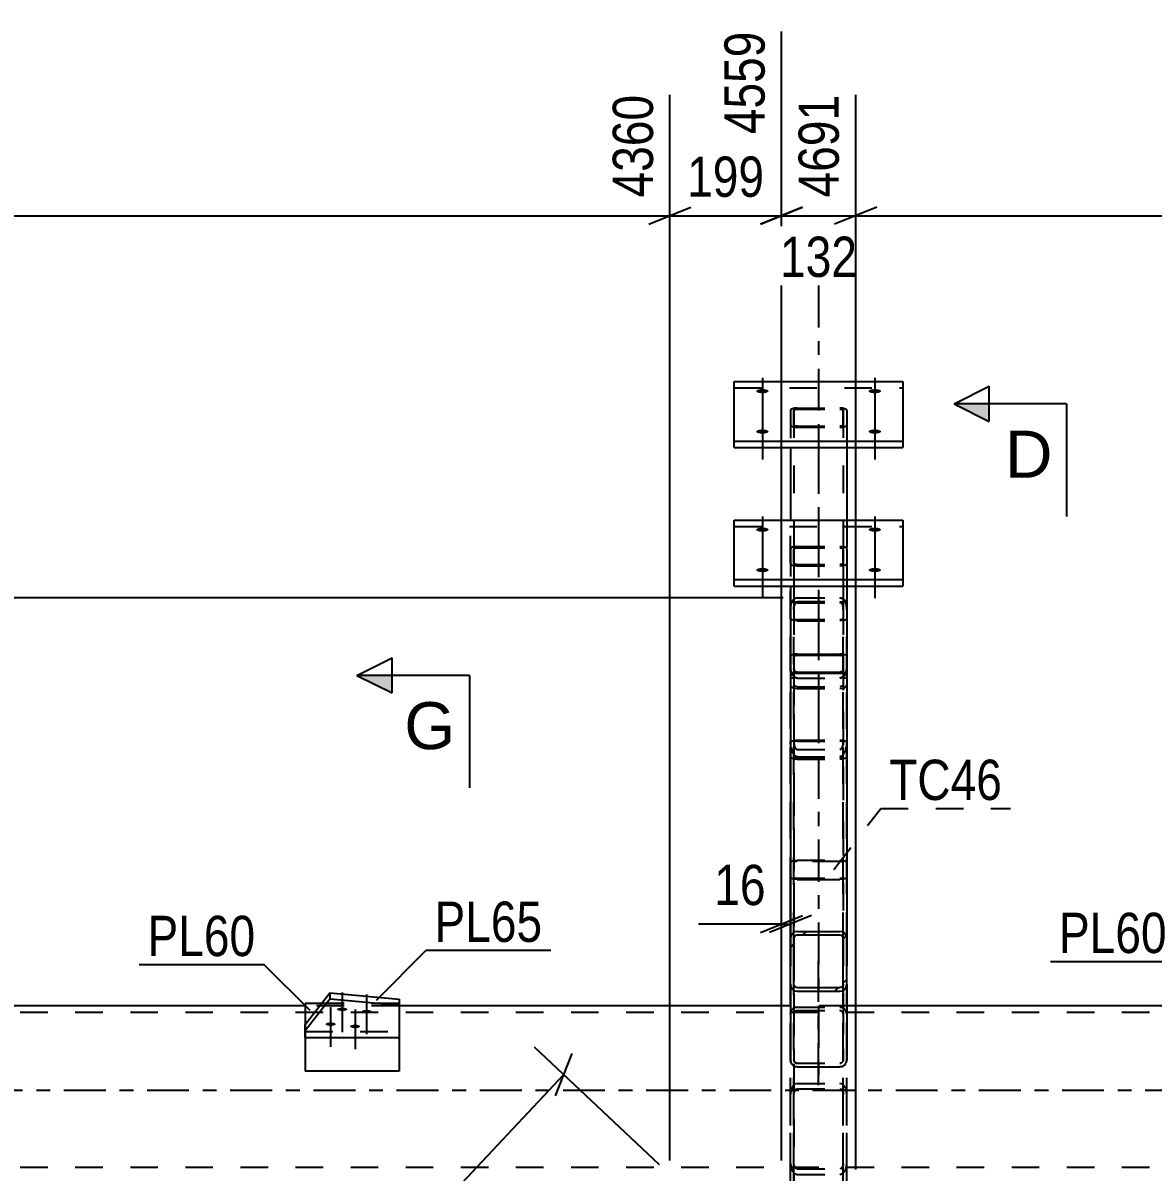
# Model space of a CAD drawing. Header units: millimetres. Extents: x -107 to 1082, y -577 to 264.
# Drawn here: x 86.6 to 167, y -5.8 to 75.9 of the extents above; entities that cross this region are included whole.
import ezdxf

# ---------------------------------------------------------------- set-up
doc = ezdxf.new("R2010")
doc.units = ezdxf.units.MM
doc.linetypes.add('DXK_LINE_DOT2', pattern=[3.9198, 1.9599, -1.9599])
doc.linetypes.add('DXK_LINE_DOT3', pattern=[5.9187, 2.979, -0.9799, 0.9799, -0.9799])
doc.styles.add('Arial', font='ARIAL.TTF', dxfattribs={"height": 0.2})
doc.styles.add('Arial Narrow', font='ARIALN.TTF', dxfattribs={"height": 0.2})

# ---------------------------------------------------------------- blocks, each defined once
blk = doc.blocks.new('Part-389677451-2642 - 2462')
at = {"linetype": 'Continuous'}
h = blk.add_hatch(dxfattribs=at)
h.set_pattern_fill('', scale=0.7, style=0, pattern_type=0)
h.set_pattern_definition([(45, (145.1628, 10.9703), (-1.57154, 1.57154), [])])
h.paths.add_polyline_path([(145.199, 10.775), (145.163, 10.97), (145.059, 11.136), (144.903, 11.247), (144.719, 11.286), (141.679, 11.286), (141.496, 11.247), (141.34, 11.136), (141.236, 10.97), (141.199, 10.775), (141.199, 7.54), (141.236, 7.344), (141.34, 7.179), (141.496, 7.068), (141.679, 7.029), (144.719, 7.029), (144.903, 7.068), (145.059, 7.179), (145.163, 7.344), (145.199, 7.54)])
h.paths.add_polyline_path([(144.941, 7.442), (144.889, 7.359), (144.811, 7.304), (144.719, 7.284), (141.679, 7.284), (141.587, 7.304), (141.51, 7.359), (141.458, 7.442), (141.439, 7.54), (141.439, 10.775), (141.458, 10.873), (141.51, 10.955), (141.587, 11.011), (141.679, 11.03), (144.719, 11.03), (144.811, 11.011), (144.889, 10.955), (144.941, 10.873), (144.959, 10.775), (144.959, 7.54)])
at = {"color": 2, "linetype": 'Continuous'}
for p, q in [((141.236, 10.97), (141.199, 10.775)), ((141.199, 7.54), (141.199, 10.775)), ((141.439, 10.775), (141.458, 10.873)), ((141.439, 7.54), (141.439, 10.775)), ((141.458, 10.873), (141.51, 10.955)), ((141.679, 11.286), (141.496, 11.247)), ((141.51, 10.955), (141.587, 11.011)), ((141.587, 11.011), (141.679, 11.03)), ((141.679, 11.286), (144.719, 11.286)), ((141.679, 11.03), (144.719, 11.03)), ((144.903, 11.247), (144.719, 11.286)), ((144.719, 11.03), (144.811, 11.011)), ((144.811, 11.011), (144.889, 10.955)), ((144.889, 10.955), (144.941, 10.873)), ((144.941, 10.873), (144.959, 10.775)), ((144.959, 7.54), (144.959, 10.775)), ((145.199, 10.775), (145.163, 10.97)), ((145.199, 7.54), (145.199, 10.775)), ((141.199, 7.54), (141.199, 2.157)), ((141.199, 7.54), (141.236, 7.344)), ((141.458, 7.442), (141.439, 7.54)), ((141.51, 7.359), (141.458, 7.442)), ((141.587, 7.304), (141.51, 7.359)), ((144.889, 7.359), (144.811, 7.304)), ((144.941, 7.442), (144.889, 7.359)), ((144.959, 7.54), (144.941, 7.442)), ((145.163, 7.344), (145.199, 7.54)), ((145.199, 7.54), (145.199, 2.157)), ((141.496, 7.068), (141.679, 7.029)), ((141.679, 7.284), (141.587, 7.304)), ((141.679, 7.284), (144.719, 7.284)), ((141.679, 7.029), (144.719, 7.029)), ((144.811, 7.304), (144.719, 7.284)), ((144.719, 7.029), (144.903, 7.068)), ((141.236, 1.962), (141.199, 2.157)), ((141.679, 1.646), (141.496, 1.685)), ((141.679, 1.646), (144.719, 1.646)), ((144.903, 1.685), (144.719, 1.646)), ((145.199, 2.157), (145.163, 1.962))]:
    blk.add_line(p, q, dxfattribs=at)
at = {"color": 7, "linetype": 'DXK_LINE_DOT2'}
for p, q in [((141.199, 10.775), (141.199, 7.54)), ((141.439, 10.775), (141.439, 2.157)), ((144.959, 10.775), (144.959, 2.157)), ((145.199, 10.775), (145.199, 7.54)), ((141.496, 5.864), (141.679, 5.903)), ((141.679, 5.903), (144.719, 5.903)), ((144.719, 5.903), (144.903, 5.864)), ((141.199, 5.392), (141.236, 5.588)), ((141.458, 5.49), (141.439, 5.392)), ((141.51, 5.573), (141.458, 5.49)), ((141.587, 5.628), (141.51, 5.573)), ((141.679, 5.648), (141.587, 5.628)), ((141.679, 5.648), (144.719, 5.648)), ((144.811, 5.628), (144.719, 5.648)), ((144.889, 5.573), (144.811, 5.628)), ((144.941, 5.49), (144.889, 5.573)), ((144.959, 5.392), (144.941, 5.49)), ((145.163, 5.588), (145.199, 5.392)), ((141.439, 2.157), (141.458, 2.059)), ((141.458, 2.059), (141.51, 1.976)), ((141.51, 1.976), (141.587, 1.921)), ((141.587, 1.921), (141.679, 1.902)), ((141.679, 1.902), (144.719, 1.902)), ((144.719, 1.902), (144.811, 1.921)), ((144.811, 1.921), (144.889, 1.976)), ((144.889, 1.976), (144.941, 2.059)), ((144.941, 2.059), (144.959, 2.157))]:
    blk.add_line(p, q, dxfattribs=at)
at = {"color": 7, "linetype": 'DXK_LINE_DOT3'}
blk.add_line((143.199, 0.354), (143.199, 9.157), dxfattribs=at)
at = {"color": 2, "linetype": 'Continuous'}
for centre, start, end in [((141.7, 10.794), 114.31995, 159.24168), ((144.699, 10.794), 20.75831, 65.68004), ((141.7, 7.52), 200.75831, 245.68004), ((144.699, 7.52), 294.31995, 339.24168), ((141.7, 2.138), 200.75831, 245.68004), ((144.699, 2.138), 294.31995, 339.24168)]:
    blk.add_arc(centre, 0.496, start, end, dxfattribs=at)
at = {"color": 7, "linetype": 'DXK_LINE_DOT2'}
for centre, start, end in [((141.7, 5.412), 114.31995, 159.24168), ((144.699, 5.412), 20.75831, 65.68004)]:
    blk.add_arc(centre, 0.496, start, end, dxfattribs=at)
blk = doc.blocks.new('Part-389677451-2668 - 2462')
at = {"color": 7, "linetype": 'DXK_LINE_DOT3'}
blk.add_line((143.199, 35.584), (143.199, 0.354), dxfattribs=at)
at = {"color": 7, "linetype": 'DXK_LINE_DOT2'}
for p, q in [((141.199, 34.335), (141.236, 34.597)), ((141.199, 34.335), (141.199, 15.146)), ((141.236, 34.597), (141.34, 34.82)), ((141.34, 34.82), (141.496, 34.968)), ((141.458, 34.466), (141.439, 34.335)), ((141.439, 34.335), (141.439, 5.927)), ((141.51, 34.577), (141.458, 34.466)), ((141.496, 34.968), (141.679, 35.021)), ((141.587, 34.652), (141.51, 34.577)), ((141.679, 34.678), (141.587, 34.652)), ((141.679, 35.021), (144.719, 35.021)), ((141.679, 34.678), (144.719, 34.678)), ((144.719, 35.021), (144.903, 34.968)), ((144.811, 34.652), (144.719, 34.678)), ((144.889, 34.577), (144.811, 34.652)), ((144.941, 34.466), (144.889, 34.577)), ((144.903, 34.968), (145.059, 34.82)), ((144.959, 34.335), (144.941, 34.466)), ((144.959, 34.335), (144.959, 5.927)), ((145.059, 34.82), (145.163, 34.597)), ((145.163, 34.597), (145.199, 34.335)), ((145.199, 34.335), (145.199, 15.146)), ((141.236, 29.731), (141.199, 29.993)), ((141.34, 29.509), (141.236, 29.731)), ((141.496, 29.36), (141.34, 29.509)), ((141.439, 29.993), (141.458, 29.862)), ((141.458, 29.862), (141.51, 29.751)), ((141.51, 29.751), (141.587, 29.677)), ((141.587, 29.677), (141.679, 29.651)), ((141.679, 29.651), (144.719, 29.651)), ((144.719, 29.651), (144.811, 29.677)), ((144.811, 29.677), (144.889, 29.751)), ((144.889, 29.751), (144.941, 29.862)), ((145.059, 29.509), (144.903, 29.36)), ((144.941, 29.862), (144.959, 29.993)), ((145.163, 29.731), (145.059, 29.509)), ((145.199, 29.993), (145.163, 29.731)), ((141.679, 29.308), (141.496, 29.36)), ((141.679, 29.308), (144.719, 29.308)), ((144.903, 29.36), (144.719, 29.308)), ((141.199, 10.775), (141.199, 2.157)), ((145.199, 10.775), (145.199, 2.157)), ((141.439, 5.927), (141.439, 2.157)), ((141.679, 5.903), (141.496, 5.864)), ((141.679, 5.903), (144.719, 5.903)), ((144.903, 5.864), (144.719, 5.903)), ((144.959, 5.927), (144.959, 2.157)), ((141.223, 5.52), (141.199, 5.392)), ((141.236, 5.588), (141.223, 5.52)), ((141.439, 5.392), (141.458, 5.49)), ((141.458, 5.49), (141.51, 5.573)), ((141.51, 5.573), (141.587, 5.628)), ((141.587, 5.628), (141.679, 5.648)), ((141.679, 5.648), (144.719, 5.648)), ((144.719, 5.648), (144.811, 5.628)), ((144.811, 5.628), (144.889, 5.573)), ((144.889, 5.573), (144.941, 5.49)), ((144.941, 5.49), (144.959, 5.392)), ((145.175, 5.52), (145.163, 5.588)), ((145.199, 5.392), (145.175, 5.52)), ((141.199, 2.157), (141.236, 1.962)), ((141.458, 2.059), (141.439, 2.157)), ((141.51, 1.976), (141.458, 2.059)), ((141.496, 1.685), (141.679, 1.646)), ((141.587, 1.921), (141.51, 1.976)), ((141.679, 1.902), (141.587, 1.921)), ((141.679, 1.902), (144.719, 1.902)), ((141.679, 1.646), (144.719, 1.646)), ((144.811, 1.921), (144.719, 1.902)), ((144.719, 1.646), (144.903, 1.685)), ((144.889, 1.976), (144.811, 1.921)), ((144.941, 2.059), (144.889, 1.976)), ((144.959, 2.157), (144.941, 2.059)), ((145.163, 1.962), (145.199, 2.157))]:
    blk.add_line(p, q, dxfattribs=at)
at = {"color": 2, "linetype": 'Continuous'}
for p, q in [((141.199, 15.146), (141.199, 10.775)), ((145.199, 15.146), (145.199, 10.775))]:
    blk.add_line(p, q, dxfattribs=at)
at = {"color": 7, "linetype": 'DXK_LINE_DOT2'}
for centre, start, end in [((141.7, 5.412), 114.31995, 159.24168), ((144.699, 5.412), 20.75831, 65.68004), ((141.7, 2.138), 200.75831, 245.68004), ((144.699, 2.138), 294.31995, 339.24168)]:
    blk.add_arc(centre, 0.496, start, end, dxfattribs=at)
blk = doc.blocks.new('Part-389677451-2689 - 2462')
at = {"color": 2, "linetype": 'Continuous'}
for p, q in [((106.665, 6), (12.56, 6)), ((141.199, 6), (113.351, 6)), ((173.048, 6), (145.199, 6))]:
    blk.add_line(p, q, dxfattribs=at)
at = {"color": 7, "linetype": 'DXK_LINE_DOT2'}
for p, q in [((113.351, 6), (106.665, 6)), ((145.199, 6), (141.199, 6)), ((633.2, 5.52), (12.56, 5.52)), ((633.2, -5.52), (12.56, -5.52))]:
    blk.add_line(p, q, dxfattribs=at)
at = {"color": 7, "linetype": 'DXK_LINE_DOT3'}
blk.add_line((12.56, 0), (633.2, 0), dxfattribs=at)
blk = doc.blocks.new('Part-389677451-2860 - 2462')
at = {"color": 7, "linetype": 'DXK_LINE_DOT2'}
for p, q in [((141.679, 0.469), (141.496, 0.41)), ((141.587, 0.051), (141.679, 0.08)), ((141.679, 0.469), (144.719, 0.469)), ((141.679, 0.08), (144.719, 0.08)), ((144.903, 0.41), (144.719, 0.469)), ((144.719, 0.08), (144.811, 0.051)), ((141.236, -0.011), (141.199, -0.308)), ((141.199, -49.567), (141.199, -0.308)), ((141.439, -0.308), (141.458, -0.159)), ((141.439, -49.567), (141.439, -0.308)), ((144.941, -0.159), (144.959, -0.308)), ((144.959, -49.567), (144.959, -0.308)), ((145.199, -0.308), (145.163, -0.011)), ((145.199, -49.567), (145.199, -0.308)), ((141.199, -5.225), (141.222, -5.407)), ((141.222, -5.407), (141.236, -5.522)), ((141.458, -5.373), (141.439, -5.225)), ((141.679, -5.613), (141.587, -5.583)), ((141.679, -5.613), (144.719, -5.613)), ((144.811, -5.583), (144.719, -5.613)), ((144.959, -5.225), (144.941, -5.373)), ((145.163, -5.522), (145.177, -5.407)), ((145.177, -5.407), (145.199, -5.225)), ((141.496, -5.942), (141.676, -6)), ((141.676, -6), (141.679, -6.001)), ((141.679, -6.001), (144.719, -6.001)), ((144.719, -6.001), (144.903, -5.942)), ((141.199, -46.561), (141.236, -46.379)), ((141.236, -46.379), (141.34, -46.226)), ((141.34, -46.226), (141.496, -46.123)), ((141.458, -46.47), (141.439, -46.561)), ((141.51, -46.393), (141.458, -46.47)), ((141.496, -46.123), (141.679, -46.087)), ((141.587, -46.342), (141.51, -46.393)), ((141.679, -46.324), (141.587, -46.342)), ((141.679, -46.087), (144.719, -46.087)), ((141.679, -46.324), (144.719, -46.324)), ((144.719, -46.087), (144.903, -46.123)), ((144.811, -46.342), (144.719, -46.324)), ((144.889, -46.393), (144.811, -46.342)), ((144.941, -46.47), (144.889, -46.393)), ((144.903, -46.123), (145.059, -46.226)), ((144.959, -46.561), (144.941, -46.47)), ((145.059, -46.226), (145.163, -46.379)), ((145.163, -46.379), (145.199, -46.561)), ((141.236, -49.748), (141.199, -49.567)), ((141.34, -49.902), (141.236, -49.748)), ((141.439, -49.567), (141.458, -49.658)), ((141.458, -49.658), (141.51, -49.735)), ((141.51, -49.735), (141.587, -49.786)), ((141.587, -49.786), (141.679, -49.804)), ((141.679, -49.804), (144.719, -49.804)), ((144.719, -49.804), (144.811, -49.786)), ((144.811, -49.786), (144.889, -49.735)), ((144.889, -49.735), (144.941, -49.658)), ((144.941, -49.658), (144.959, -49.567)), ((145.163, -49.748), (145.059, -49.902)), ((145.199, -49.567), (145.163, -49.748)), ((141.496, -50.005), (141.34, -49.902)), ((141.679, -50.041), (141.496, -50.005)), ((141.679, -50.041), (144.719, -50.041)), ((144.903, -50.005), (144.719, -50.041)), ((145.059, -49.902), (144.903, -50.005))]:
    blk.add_line(p, q, dxfattribs=at)
for centre, radius, start, end in [((141.933, -0.151), 0.711, 127.94063, 168.60475), ((141.806, -0.229), 0.355, 127.94063, 168.60475), ((144.593, -0.229), 0.355, 11.39524, 52.05936), ((144.466, -0.151), 0.711, 11.39524, 52.05936), ((141.933, -5.381), 0.711, 191.39524, 232.05936), ((141.806, -5.303), 0.355, 191.39524, 232.05936), ((144.593, -5.303), 0.355, 307.94063, 348.60475), ((144.466, -5.381), 0.711, 307.94063, 348.60475)]:
    blk.add_arc(centre, radius, start, end, dxfattribs=at)
blk = doc.blocks.new('Part-389677451-2783 - 2462')
at = {"color": 2, "linetype": 'Continuous'}
for p, q in [((106.665, 4.665), (108.414, 6.913)), ((108.414, 6.913), (113.351, 6.463)), ((108.414, 6.913), (108.414, 6.462)), ((108.414, 6.462), (106.665, 4.214)), ((113.351, 6.012), (108.414, 6.462)), ((113.351, 6.463), (113.351, 3.717)), ((106.665, 3.717), (106.665, 4.665)), ((113.351, 3.717), (106.665, 3.717))]:
    blk.add_line(p, q, dxfattribs=at)
at = {"color": 7, "linetype": 'DXK_LINE_DOT2'}
blk.add_line((106.665, 4.168), (113.351, 4.168), dxfattribs=at)
blk = doc.blocks.new('Bolt-389677451-2807 - 2462')
at = {"linetype": 'Continuous'}
for points in [[(109.304, 5.867), (109.379, 5.864), (109.45, 5.856), (109.516, 5.843), (109.571, 5.826), (109.616, 5.805), (109.646, 5.782), (109.662, 5.757), (109.662, 5.731), (109.646, 5.706), (109.616, 5.682), (109.571, 5.661), (109.516, 5.644), (109.45, 5.631), (109.379, 5.623), (109.304, 5.621), (109.229, 5.623), (109.157, 5.631), (109.092, 5.644), (109.036, 5.661), (108.992, 5.682), (108.962, 5.706), (108.946, 5.731), (108.946, 5.757), (108.962, 5.782), (108.992, 5.805), (109.036, 5.826), (109.092, 5.843), (109.157, 5.856), (109.229, 5.864)], [(111.043, 5.709), (111.118, 5.706), (111.19, 5.698), (111.255, 5.685), (111.311, 5.668), (111.355, 5.647), (111.386, 5.624), (111.401, 5.598), (111.401, 5.573), (111.386, 5.547), (111.355, 5.524), (111.311, 5.503), (111.255, 5.486), (111.19, 5.473), (111.118, 5.465), (111.043, 5.462), (110.969, 5.465), (110.897, 5.473), (110.832, 5.486), (110.776, 5.503), (110.732, 5.524), (110.701, 5.547), (110.685, 5.573), (110.685, 5.598), (110.701, 5.624), (110.732, 5.647), (110.776, 5.668), (110.832, 5.685), (110.897, 5.698), (110.969, 5.706)], [(108.481, 4.809), (108.556, 4.807), (108.628, 4.799), (108.693, 4.786), (108.749, 4.768), (108.793, 4.748), (108.824, 4.724), (108.839, 4.699), (108.839, 4.673), (108.824, 4.648), (108.793, 4.625), (108.749, 4.604), (108.693, 4.586), (108.628, 4.574), (108.556, 4.566), (108.481, 4.563), (108.406, 4.566), (108.335, 4.574), (108.27, 4.586), (108.214, 4.604), (108.169, 4.625), (108.139, 4.648), (108.123, 4.673), (108.123, 4.699), (108.139, 4.724), (108.169, 4.748), (108.214, 4.768), (108.27, 4.786), (108.335, 4.799), (108.406, 4.807)], [(110.221, 4.651), (110.296, 4.648), (110.367, 4.64), (110.432, 4.627), (110.488, 4.61), (110.532, 4.589), (110.563, 4.566), (110.579, 4.541), (110.579, 4.515), (110.563, 4.49), (110.532, 4.466), (110.488, 4.445), (110.432, 4.428), (110.367, 4.415), (110.296, 4.407), (110.221, 4.405), (110.146, 4.407), (110.074, 4.415), (110.009, 4.428), (109.953, 4.445), (109.909, 4.466), (109.878, 4.49), (109.863, 4.515), (109.863, 4.541), (109.878, 4.566), (109.909, 4.589), (109.953, 4.61), (110.009, 4.627), (110.074, 4.64), (110.146, 4.648)]]:
    blk.add_hatch(color=1, dxfattribs=at).paths.add_polyline_path(points)
at = {"color": 1, "linetype": 'Continuous'}
for p, q in [((109.304, 6.947), (109.304, 4.127)), ((111.043, 6.788), (111.043, 3.969)), ((108.481, 5.889), (108.481, 3.07)), ((110.221, 5.731), (110.221, 2.912))]:
    blk.add_line(p, q, dxfattribs=at)
blk = doc.blocks.new('Part-389677451-33443 - 2462')
at = {"color": 7, "linetype": 'DXK_LINE_DOT3'}
blk.add_line((143.199, 47.376), (143.199, 14.816), dxfattribs=at)
at = {"color": 7, "linetype": 'DXK_LINE_DOT2'}
for p, q in [((141.236, 38.558), (141.199, 38.496)), ((141.199, 38.496), (141.199, 35.854)), ((141.199, 38.496), (141.199, 35.854)), ((141.34, 38.611), (141.236, 38.558)), ((141.496, 38.647), (141.34, 38.611)), ((141.439, 38.496), (141.458, 38.527)), ((141.439, 37.458), (141.439, 38.496)), ((141.439, 38.496), (141.439, 23.696)), ((141.458, 38.527), (141.51, 38.554)), ((141.679, 38.659), (141.496, 38.647)), ((141.51, 38.554), (141.587, 38.571)), ((141.587, 38.571), (141.679, 38.578)), ((141.679, 38.659), (144.719, 38.659)), ((141.679, 38.578), (144.719, 38.578)), ((144.903, 38.647), (144.719, 38.659)), ((144.719, 38.578), (144.811, 38.571)), ((144.811, 38.571), (144.889, 38.554)), ((144.889, 38.554), (144.941, 38.527)), ((145.059, 38.611), (144.903, 38.647)), ((144.941, 38.527), (144.959, 38.496)), ((144.959, 37.458), (144.959, 38.496)), ((144.959, 38.496), (144.959, 23.696)), ((145.163, 38.558), (145.059, 38.611)), ((145.199, 38.496), (145.163, 38.558)), ((145.199, 38.496), (145.199, 35.854)), ((145.199, 38.496), (145.199, 35.854)), ((141.199, 37.458), (141.236, 37.395)), ((141.236, 37.395), (141.34, 37.342)), ((141.34, 37.342), (141.496, 37.306)), ((141.458, 37.427), (141.439, 37.458)), ((141.51, 37.4), (141.458, 37.427)), ((141.496, 37.306), (141.679, 37.294)), ((141.587, 37.382), (141.51, 37.4)), ((141.679, 37.376), (141.587, 37.382)), ((141.679, 37.376), (144.719, 37.376)), ((141.679, 37.294), (144.719, 37.294)), ((144.811, 37.382), (144.719, 37.376)), ((144.719, 37.294), (144.903, 37.306)), ((144.889, 37.4), (144.811, 37.382)), ((144.941, 37.427), (144.889, 37.4)), ((144.903, 37.306), (145.059, 37.342)), ((144.959, 37.458), (144.941, 37.427)), ((145.059, 37.342), (145.163, 37.395)), ((145.163, 37.395), (145.199, 37.458)), ((141.199, 30.844), (141.199, 23.696)), ((145.199, 30.844), (145.199, 23.696)), ((141.199, 24.734), (141.236, 24.797)), ((141.236, 24.797), (141.34, 24.85)), ((141.34, 24.85), (141.496, 24.886)), ((141.458, 24.766), (141.439, 24.734)), ((141.51, 24.792), (141.458, 24.766)), ((141.496, 24.886), (141.679, 24.898)), ((141.587, 24.81), (141.51, 24.792)), ((141.679, 24.816), (141.587, 24.81)), ((141.679, 24.898), (144.719, 24.898)), ((141.679, 24.816), (144.719, 24.816)), ((144.719, 24.898), (144.903, 24.886)), ((144.811, 24.81), (144.719, 24.816)), ((144.889, 24.792), (144.811, 24.81)), ((144.941, 24.766), (144.889, 24.792)), ((144.903, 24.886), (145.059, 24.85)), ((144.959, 24.734), (144.941, 24.766)), ((145.059, 24.85), (145.163, 24.797)), ((145.163, 24.797), (145.199, 24.734)), ((141.236, 23.634), (141.199, 23.696)), ((141.34, 23.581), (141.236, 23.634)), ((141.496, 23.545), (141.34, 23.581)), ((141.439, 23.696), (141.458, 23.665)), ((141.458, 23.665), (141.51, 23.639)), ((141.679, 23.533), (141.496, 23.545)), ((141.51, 23.639), (141.587, 23.621)), ((141.587, 23.621), (141.679, 23.615)), ((141.679, 23.615), (144.719, 23.615)), ((141.679, 23.533), (144.719, 23.533)), ((144.719, 23.615), (144.811, 23.621)), ((144.903, 23.545), (144.719, 23.533)), ((144.811, 23.621), (144.889, 23.639)), ((144.889, 23.639), (144.941, 23.665)), ((145.059, 23.581), (144.903, 23.545)), ((144.941, 23.665), (144.959, 23.696)), ((145.163, 23.634), (145.059, 23.581)), ((145.199, 23.696), (145.163, 23.634))]:
    blk.add_line(p, q, dxfattribs=at)
at = {"color": 2, "linetype": 'Continuous'}
for p, q in [((141.199, 35.854), (141.199, 30.844)), ((145.199, 35.854), (145.199, 30.844))]:
    blk.add_line(p, q, dxfattribs=at)
blk = doc.blocks.new('Part-389677451-2840 - 2462')
at = {"color": 7, "linetype": 'DXK_LINE_DOT2'}
for p, q in [((141.236, 34.597), (141.199, 34.335)), ((141.199, -103.002), (141.199, 34.335)), ((141.34, 34.82), (141.236, 34.597)), ((141.496, 34.968), (141.34, 34.82)), ((141.439, 34.335), (141.458, 34.466)), ((141.439, -103.002), (141.439, 34.335)), ((141.458, 34.466), (141.51, 34.577)), ((141.679, 35.021), (141.496, 34.968)), ((141.51, 34.577), (141.587, 34.652)), ((141.587, 34.652), (141.679, 34.678)), ((141.679, 35.021), (144.719, 35.021)), ((141.679, 34.678), (144.719, 34.678)), ((144.903, 34.968), (144.719, 35.021)), ((144.719, 34.678), (144.811, 34.652)), ((144.811, 34.652), (144.889, 34.577)), ((144.889, 34.577), (144.941, 34.466)), ((145.059, 34.82), (144.903, 34.968)), ((144.941, 34.466), (144.959, 34.335)), ((144.959, -103.002), (144.959, 34.335)), ((145.163, 34.597), (145.059, 34.82)), ((145.199, 34.335), (145.163, 34.597)), ((145.199, -103.002), (145.199, 34.335)), ((141.199, 29.993), (141.236, 29.731)), ((141.236, 29.731), (141.34, 29.509)), ((141.34, 29.509), (141.496, 29.36)), ((141.458, 29.862), (141.439, 29.993)), ((141.51, 29.751), (141.458, 29.862)), ((141.587, 29.677), (141.51, 29.751)), ((141.679, 29.651), (141.587, 29.677)), ((141.679, 29.651), (144.719, 29.651)), ((144.811, 29.677), (144.719, 29.651)), ((144.889, 29.751), (144.811, 29.677)), ((144.941, 29.862), (144.889, 29.751)), ((144.903, 29.36), (145.059, 29.509)), ((144.959, 29.993), (144.941, 29.862)), ((145.059, 29.509), (145.163, 29.731)), ((145.163, 29.731), (145.199, 29.993)), ((141.496, 29.36), (141.679, 29.308)), ((141.679, 29.308), (144.719, 29.308)), ((144.719, 29.308), (144.903, 29.36)), ((141.34, -99.606), (141.236, -99.763)), ((141.496, -99.502), (141.34, -99.606)), ((141.679, -99.465), (141.496, -99.502)), ((141.587, -99.724), (141.679, -99.706)), ((141.679, -99.465), (144.719, -99.465)), ((141.679, -99.706), (144.719, -99.706)), ((144.903, -99.502), (144.719, -99.465)), ((144.719, -99.706), (144.811, -99.724)), ((145.059, -99.606), (144.903, -99.502)), ((145.163, -99.763), (145.059, -99.606)), ((141.236, -99.763), (141.199, -99.947)), ((141.439, -99.947), (141.458, -99.855)), ((141.458, -99.855), (141.51, -99.777)), ((141.51, -99.777), (141.587, -99.724)), ((144.811, -99.724), (144.889, -99.777)), ((144.889, -99.777), (144.941, -99.855)), ((144.941, -99.855), (144.959, -99.947)), ((145.199, -99.947), (145.163, -99.763)), ((141.199, -103.002), (141.236, -103.187)), ((141.236, -103.187), (141.34, -103.343)), ((141.34, -103.343), (141.496, -103.448)), ((141.458, -103.094), (141.439, -103.002)), ((141.51, -103.173), (141.458, -103.094)), ((141.496, -103.448), (141.679, -103.485)), ((141.587, -103.225), (141.51, -103.173)), ((141.679, -103.243), (141.587, -103.225)), ((141.679, -103.243), (144.719, -103.243)), ((141.679, -103.485), (144.719, -103.485)), ((144.811, -103.225), (144.719, -103.243)), ((144.719, -103.485), (144.903, -103.448)), ((144.889, -103.173), (144.811, -103.225)), ((144.941, -103.094), (144.889, -103.173)), ((144.903, -103.448), (145.059, -103.343)), ((144.959, -103.002), (144.941, -103.094)), ((145.059, -103.343), (145.163, -103.187)), ((145.163, -103.187), (145.199, -103.002))]:
    blk.add_line(p, q, dxfattribs=at)
blk = doc.blocks.new('Part-389677451-2845 - 2462')
at = {"color": 7, "linetype": 'DXK_LINE_DOT2'}
for p, q in [((141.199, -127.169), (141.199, 29.308)), ((141.439, 29.308), (141.199, 29.308)), ((141.199, 28.806), (141.236, 28.714)), ((141.236, 28.714), (141.34, 28.637)), ((141.34, 28.637), (141.496, 28.585)), ((141.439, 29.308), (141.439, -127.169)), ((141.458, 28.76), (141.439, 28.806)), ((141.51, 28.721), (141.458, 28.76)), ((141.587, 28.696), (141.51, 28.721)), ((141.679, 28.686), (141.587, 28.696)), ((141.679, 28.686), (144.719, 28.686)), ((144.811, 28.696), (144.719, 28.686)), ((144.889, 28.721), (144.811, 28.696)), ((144.941, 28.76), (144.889, 28.721)), ((144.903, 28.585), (145.059, 28.637)), ((144.959, 28.806), (144.941, 28.76)), ((144.959, -127.169), (144.959, 29.308)), ((145.199, 29.308), (144.959, 29.308)), ((145.059, 28.637), (145.163, 28.714)), ((145.163, 28.714), (145.199, 28.806)), ((145.199, -127.169), (145.199, 29.308)), ((141.496, 28.585), (141.679, 28.567)), ((141.679, 28.567), (144.719, 28.567)), ((144.719, 28.567), (144.903, 28.585)), ((141.236, 24.358), (141.199, 24.768)), ((141.439, 24.768), (141.458, 24.563)), ((144.941, 24.563), (144.959, 24.768)), ((145.199, 24.768), (145.163, 24.358)), ((141.679, 23.695), (141.496, 23.777)), ((141.587, 24.273), (141.679, 24.232)), ((141.679, 24.232), (144.719, 24.232)), ((144.719, 24.232), (144.811, 24.273)), ((144.903, 23.777), (144.719, 23.695)), ((141.679, 23.695), (144.719, 23.695)), ((141.236, -121.626), (141.199, -121.663)), ((141.32, -121.6), (141.236, -121.626)), ((145.078, -121.6), (141.32, -121.6)), ((141.439, -121.663), (141.458, -121.644)), ((141.458, -121.644), (141.51, -121.628)), ((141.51, -121.628), (141.587, -121.618)), ((141.587, -121.618), (141.679, -121.614)), ((141.679, -121.614), (144.719, -121.614)), ((144.719, -121.614), (144.811, -121.618)), ((144.811, -121.618), (144.889, -121.628)), ((144.889, -121.628), (144.941, -121.644)), ((144.959, -121.663), (144.941, -121.644)), ((145.163, -121.626), (145.078, -121.6)), ((145.199, -121.663), (145.163, -121.626)), ((141.216, -127.353), (141.199, -127.169)), ((141.216, -127.353), (141.236, -127.303)), ((141.216, -127.353), (141.456, -127.353)), ((141.236, -127.303), (141.34, -127.226)), ((141.34, -127.226), (141.496, -127.174)), ((141.439, -127.169), (141.456, -127.353)), ((141.458, -127.349), (141.456, -127.353)), ((141.51, -127.31), (141.458, -127.349)), ((141.496, -127.174), (141.679, -127.156)), ((141.587, -127.284), (141.51, -127.31)), ((141.679, -127.275), (141.587, -127.284)), ((141.679, -127.156), (144.719, -127.156)), ((141.679, -127.275), (144.719, -127.275)), ((144.719, -127.156), (144.903, -127.174)), ((144.811, -127.284), (144.719, -127.275)), ((144.889, -127.31), (144.811, -127.284)), ((144.941, -127.349), (144.889, -127.31)), ((144.903, -127.174), (145.059, -127.226)), ((144.943, -127.353), (144.941, -127.349)), ((144.943, -127.353), (144.959, -127.169)), ((144.943, -127.353), (145.183, -127.353)), ((145.059, -127.226), (145.163, -127.303)), ((145.163, -127.303), (145.183, -127.353)), ((145.183, -127.353), (145.199, -127.169))]:
    blk.add_line(p, q, dxfattribs=at)
for centre, radius, start, end in [((141.993, 24.628), 0.539, 186.94098, 221.26286), ((144.406, 24.628), 0.539, 318.73713, 353.05901), ((142.306, 24.488), 1.078, 186.94098, 221.26286), ((144.093, 24.488), 1.078, 318.73713, 353.05901)]:
    blk.add_arc(centre, radius, start, end, dxfattribs=at)
blk = doc.blocks.new('Part-389677451-2870 - 2462')
at = {"color": 2, "linetype": 'Continuous'}
for p, q in [((107.824, 6.155), (106.665, 6.155)), ((106.665, 6.155), (106.665, 4.665)), ((106.665, 3.717), (106.665, 1.355)), ((113.351, 3.717), (113.351, 1.355)), ((113.351, 1.355), (106.665, 1.355))]:
    blk.add_line(p, q, dxfattribs=at)
at = {"color": 7, "linetype": 'DXK_LINE_DOT2'}
for p, q in [((113.351, 6.155), (107.824, 6.155)), ((113.351, 6.155), (113.351, 3.717)), ((106.665, 4.665), (106.665, 3.717))]:
    blk.add_line(p, q, dxfattribs=at)
blk = doc.blocks.new('Bolt-389677451-33459 - 2462')
at = {"linetype": 'Continuous'}
for points in [[(147.2, 39.713), (147.109, 39.716), (147.021, 39.726), (146.941, 39.741), (146.873, 39.762), (146.819, 39.788), (146.782, 39.817), (146.762, 39.847), (146.762, 39.879), (146.782, 39.91), (146.819, 39.938), (146.873, 39.964), (146.941, 39.985), (147.021, 40.001), (147.109, 40.01), (147.2, 40.014), (147.292, 40.01), (147.379, 40.001), (147.459, 39.985), (147.527, 39.964), (147.581, 39.938), (147.619, 39.91), (147.638, 39.879), (147.638, 39.847), (147.619, 39.817), (147.581, 39.788), (147.527, 39.762), (147.459, 39.741), (147.379, 39.726), (147.292, 39.716)], [(147.2, 36.839), (147.109, 36.842), (147.021, 36.852), (146.941, 36.867), (146.873, 36.889), (146.819, 36.914), (146.782, 36.943), (146.762, 36.974), (146.762, 37.005), (146.782, 37.036), (146.819, 37.065), (146.873, 37.09), (146.941, 37.111), (147.021, 37.127), (147.109, 37.136), (147.2, 37.14), (147.292, 37.136), (147.379, 37.127), (147.459, 37.111), (147.527, 37.09), (147.581, 37.065), (147.619, 37.036), (147.638, 37.005), (147.638, 36.974), (147.619, 36.943), (147.581, 36.914), (147.527, 36.889), (147.459, 36.867), (147.379, 36.852), (147.292, 36.842)]]:
    blk.add_hatch(color=1, dxfattribs=at).paths.add_polyline_path(points)
at = {"color": 1, "linetype": 'Continuous'}
for p, q in [((147.2, 40.803), (147.2, 37.871)), ((147.2, 37.929), (147.2, 34.997))]:
    blk.add_line(p, q, dxfattribs=at)
blk = doc.blocks.new('Part-389677451-33444 - 2462')
at = {"color": 2, "linetype": 'Continuous'}
for p, q in [((137.199, 35.854), (137.199, 40.547)), ((137.199, 40.547), (149.199, 40.547)), ((149.199, 40.547), (149.199, 35.854)), ((137.199, 36.305), (149.199, 36.305)), ((137.199, 35.854), (149.199, 35.854))]:
    blk.add_line(p, q, dxfattribs=at)
at = {"color": 7, "linetype": 'DXK_LINE_DOT2'}
blk.add_line((137.199, 40.096), (149.199, 40.096), dxfattribs=at)
blk = doc.blocks.new('Part-389677451-33449 - 2462')
at = {"color": 7, "linetype": 'DXK_LINE_DOT3'}
blk.add_line((143.199, 57.226), (143.199, 24.666), dxfattribs=at)
at = {"color": 7, "linetype": 'DXK_LINE_DOT2'}
for p, q in [((141.236, 48.408), (141.199, 48.346)), ((141.199, 48.346), (141.199, 45.704)), ((141.199, 48.327), (141.199, 45.704)), ((141.34, 48.462), (141.236, 48.408)), ((141.496, 48.497), (141.34, 48.462)), ((141.439, 48.346), (141.458, 48.377)), ((141.439, 47.308), (141.439, 48.346)), ((141.439, 48.346), (141.439, 33.547)), ((141.458, 48.377), (141.51, 48.404)), ((141.679, 48.51), (141.496, 48.497)), ((141.51, 48.404), (141.587, 48.421)), ((141.587, 48.421), (141.679, 48.428)), ((141.679, 48.51), (144.719, 48.51)), ((141.679, 48.428), (144.719, 48.428)), ((144.903, 48.497), (144.719, 48.51)), ((144.719, 48.428), (144.811, 48.421)), ((144.811, 48.421), (144.889, 48.404)), ((144.889, 48.404), (144.941, 48.377)), ((145.059, 48.462), (144.903, 48.497)), ((144.941, 48.377), (144.959, 48.346)), ((144.959, 47.308), (144.959, 48.346)), ((144.959, 48.346), (144.959, 33.547)), ((145.163, 48.408), (145.059, 48.462)), ((145.199, 48.346), (145.163, 48.408)), ((145.199, 48.346), (145.199, 45.704)), ((141.199, 47.308), (141.236, 47.245)), ((141.236, 47.245), (141.34, 47.192)), ((141.34, 47.192), (141.496, 47.157)), ((141.458, 47.277), (141.439, 47.308)), ((141.51, 47.25), (141.458, 47.277)), ((141.496, 47.157), (141.679, 47.144)), ((141.587, 47.232), (141.51, 47.25)), ((141.679, 47.226), (141.587, 47.232)), ((141.679, 47.226), (144.719, 47.226)), ((141.679, 47.144), (144.719, 47.144)), ((144.811, 47.232), (144.719, 47.226)), ((144.719, 47.144), (144.903, 47.157)), ((144.889, 47.25), (144.811, 47.232)), ((144.941, 47.277), (144.889, 47.25)), ((144.903, 47.157), (145.059, 47.192)), ((144.959, 47.308), (144.941, 47.277)), ((145.059, 47.192), (145.163, 47.245)), ((145.163, 47.245), (145.199, 47.308)), ((145.199, 47.308), (145.199, 45.704)), ((141.199, 33.547), (141.199, 40.547)), ((145.199, 40.547), (145.199, 33.547)), ((141.199, 34.584), (141.236, 34.647)), ((141.236, 34.647), (141.34, 34.7)), ((141.34, 34.7), (141.496, 34.736)), ((141.458, 34.616), (141.439, 34.584)), ((141.51, 34.642), (141.458, 34.616)), ((141.496, 34.736), (141.679, 34.748)), ((141.587, 34.66), (141.51, 34.642)), ((141.679, 34.666), (141.587, 34.66)), ((141.679, 34.748), (144.719, 34.748)), ((141.679, 34.666), (144.719, 34.666)), ((144.719, 34.748), (144.903, 34.736)), ((144.811, 34.66), (144.719, 34.666)), ((144.889, 34.642), (144.811, 34.66)), ((144.941, 34.616), (144.889, 34.642)), ((144.903, 34.736), (145.059, 34.7)), ((144.959, 34.584), (144.941, 34.616)), ((145.059, 34.7), (145.163, 34.647)), ((145.163, 34.647), (145.199, 34.584)), ((141.236, 33.484), (141.199, 33.547)), ((141.439, 33.547), (141.458, 33.515)), ((141.458, 33.515), (141.51, 33.489)), ((144.889, 33.489), (144.941, 33.515)), ((144.941, 33.515), (144.959, 33.547)), ((145.199, 33.547), (145.163, 33.484)), ((141.34, 33.431), (141.236, 33.484)), ((141.496, 33.395), (141.34, 33.431)), ((141.679, 33.383), (141.496, 33.395)), ((141.51, 33.489), (141.587, 33.471)), ((141.587, 33.471), (141.679, 33.465)), ((141.679, 33.465), (144.719, 33.465)), ((141.679, 33.383), (144.719, 33.383)), ((144.719, 33.465), (144.811, 33.471)), ((144.903, 33.395), (144.719, 33.383)), ((144.811, 33.471), (144.889, 33.489)), ((145.059, 33.431), (144.903, 33.395)), ((145.163, 33.484), (145.059, 33.431))]:
    blk.add_line(p, q, dxfattribs=at)
at = {"color": 2, "linetype": 'Continuous'}
for p, q in [((141.199, 45.704), (141.199, 40.547)), ((145.199, 45.704), (145.199, 40.547))]:
    blk.add_line(p, q, dxfattribs=at)
blk = doc.blocks.new('Part-389677451-33450 - 2462')
at = {"color": 2, "linetype": 'Continuous'}
for p, q in [((137.199, 45.704), (137.199, 50.397)), ((137.199, 50.397), (149.199, 50.397)), ((149.199, 50.397), (149.199, 45.704)), ((137.199, 46.155), (149.199, 46.155)), ((137.199, 45.704), (149.199, 45.704))]:
    blk.add_line(p, q, dxfattribs=at)
at = {"color": 7, "linetype": 'DXK_LINE_DOT2'}
blk.add_line((137.199, 49.946), (149.199, 49.946), dxfattribs=at)
blk = doc.blocks.new('Part-389677451-33453 - 2462')
at = {"color": 2, "linetype": 'Continuous'}
for p, q in [((141.236, 30.907), (141.199, 30.844)), ((141.199, 29.806), (141.199, 30.844)), ((141.34, 30.96), (141.236, 30.907)), ((141.496, 30.995), (141.34, 30.96)), ((141.439, 30.844), (141.458, 30.875)), ((141.439, 30.844), (141.439, 29.806)), ((141.458, 30.875), (141.51, 30.902)), ((141.679, 31.008), (141.496, 30.995)), ((141.51, 30.902), (141.587, 30.92)), ((141.587, 30.92), (141.679, 30.926)), ((141.679, 31.008), (144.719, 31.008)), ((141.679, 30.926), (144.719, 30.926)), ((144.903, 30.995), (144.719, 31.008)), ((144.719, 30.926), (144.811, 30.92)), ((144.811, 30.92), (144.889, 30.902)), ((144.889, 30.902), (144.941, 30.875)), ((145.059, 30.96), (144.903, 30.995)), ((144.941, 30.875), (144.959, 30.844)), ((144.959, 29.806), (144.959, 30.844)), ((145.163, 30.907), (145.059, 30.96)), ((145.199, 30.844), (145.163, 30.907)), ((145.199, 29.806), (145.199, 30.844)), ((141.199, 29.806), (141.199, 15.146)), ((141.199, 29.806), (141.236, 29.743)), ((141.236, 29.743), (141.34, 29.69)), ((141.34, 29.69), (141.496, 29.655)), ((141.458, 29.775), (141.439, 29.806)), ((141.51, 29.748), (141.458, 29.775)), ((141.496, 29.655), (141.679, 29.642)), ((141.587, 29.73), (141.51, 29.748)), ((141.679, 29.724), (141.587, 29.73)), ((141.679, 29.724), (144.719, 29.724)), ((141.679, 29.642), (144.719, 29.642)), ((144.811, 29.73), (144.719, 29.724)), ((144.719, 29.642), (144.903, 29.655)), ((144.889, 29.748), (144.811, 29.73)), ((144.941, 29.775), (144.889, 29.748)), ((144.903, 29.655), (145.059, 29.69)), ((144.959, 29.806), (144.941, 29.775)), ((145.059, 29.69), (145.163, 29.743)), ((145.163, 29.743), (145.199, 29.806)), ((145.199, 29.806), (145.199, 15.146)), ((141.236, 15.083), (141.199, 15.146)), ((141.34, 15.03), (141.236, 15.083)), ((141.496, 14.994), (141.34, 15.03)), ((141.679, 14.982), (141.496, 14.994)), ((141.679, 14.982), (144.719, 14.982)), ((144.903, 14.994), (144.719, 14.982)), ((145.059, 15.03), (144.903, 14.994)), ((145.163, 15.083), (145.059, 15.03)), ((145.199, 15.146), (145.163, 15.083))]:
    blk.add_line(p, q, dxfattribs=at)
at = {"color": 7, "linetype": 'DXK_LINE_DOT2'}
for p, q in [((141.199, 30.844), (141.199, 29.806)), ((144.959, 30.844), (144.959, 15.146)), ((145.199, 30.844), (145.199, 29.806)), ((141.439, 29.806), (141.439, 15.146)), ((141.496, 16.335), (141.679, 16.348)), ((141.679, 16.348), (144.719, 16.348)), ((144.719, 16.348), (144.903, 16.335)), ((141.199, 16.184), (141.236, 16.246)), ((141.236, 16.246), (141.34, 16.3)), ((141.34, 16.3), (141.496, 16.335)), ((141.458, 16.215), (141.439, 16.184)), ((141.51, 16.242), (141.458, 16.215)), ((141.587, 16.259), (141.51, 16.242)), ((141.679, 16.266), (141.587, 16.259)), ((144.719, 16.266), (141.679, 16.266)), ((144.811, 16.259), (144.719, 16.266)), ((144.889, 16.242), (144.811, 16.259)), ((144.889, 16.242), (144.903, 16.235)), ((144.903, 16.335), (145.059, 16.3)), ((144.903, 16.235), (144.941, 16.215)), ((144.959, 16.184), (144.941, 16.215)), ((145.059, 16.3), (145.163, 16.246)), ((145.163, 16.246), (145.199, 16.184)), ((141.439, 15.146), (141.458, 15.115)), ((141.458, 15.115), (141.51, 15.088)), ((141.51, 15.088), (141.587, 15.07)), ((141.587, 15.07), (141.679, 15.064)), ((141.679, 15.064), (144.719, 15.064)), ((144.719, 15.064), (144.811, 15.07)), ((144.811, 15.07), (144.889, 15.088)), ((144.889, 15.088), (144.941, 15.115)), ((144.941, 15.115), (144.959, 15.146))]:
    blk.add_line(p, q, dxfattribs=at)
blk = doc.blocks.new('Bolt-389677451-33458 - 2462')
at = {"linetype": 'Continuous'}
for points in [[(139.2, 39.713), (139.109, 39.716), (139.021, 39.726), (138.941, 39.741), (138.873, 39.762), (138.819, 39.788), (138.782, 39.817), (138.762, 39.847), (138.762, 39.879), (138.782, 39.91), (138.819, 39.938), (138.873, 39.964), (138.941, 39.985), (139.021, 40.001), (139.109, 40.01), (139.2, 40.014), (139.292, 40.01), (139.379, 40.001), (139.459, 39.985), (139.527, 39.964), (139.581, 39.938), (139.619, 39.91), (139.638, 39.879), (139.638, 39.847), (139.619, 39.817), (139.581, 39.788), (139.527, 39.762), (139.459, 39.741), (139.379, 39.726), (139.292, 39.716)], [(139.2, 36.839), (139.109, 36.842), (139.021, 36.852), (138.941, 36.867), (138.873, 36.889), (138.819, 36.914), (138.782, 36.943), (138.762, 36.974), (138.762, 37.005), (138.782, 37.036), (138.819, 37.065), (138.873, 37.09), (138.941, 37.111), (139.021, 37.127), (139.109, 37.136), (139.2, 37.14), (139.292, 37.136), (139.379, 37.127), (139.459, 37.111), (139.527, 37.09), (139.581, 37.065), (139.619, 37.036), (139.638, 37.005), (139.638, 36.974), (139.619, 36.943), (139.581, 36.914), (139.527, 36.889), (139.459, 36.867), (139.379, 36.852), (139.292, 36.842)]]:
    blk.add_hatch(color=1, dxfattribs=at).paths.add_polyline_path(points)
at = {"color": 1, "linetype": 'Continuous'}
for p, q in [((139.2, 40.803), (139.2, 37.871)), ((139.2, 37.929), (139.2, 34.997))]:
    blk.add_line(p, q, dxfattribs=at)
blk = doc.blocks.new('Bolt-389677451-33464 - 2462')
at = {"linetype": 'Continuous'}
for points in [[(139.2, 49.563), (139.109, 49.566), (139.021, 49.576), (138.941, 49.591), (138.873, 49.612), (138.819, 49.638), (138.782, 49.667), (138.762, 49.697), (138.762, 49.729), (138.782, 49.76), (138.819, 49.788), (138.873, 49.814), (138.941, 49.835), (139.021, 49.851), (139.109, 49.86), (139.2, 49.864), (139.292, 49.86), (139.379, 49.851), (139.459, 49.835), (139.527, 49.814), (139.581, 49.788), (139.619, 49.76), (139.638, 49.729), (139.638, 49.697), (139.619, 49.667), (139.581, 49.638), (139.527, 49.612), (139.459, 49.591), (139.379, 49.576), (139.292, 49.566)], [(139.2, 46.689), (139.109, 46.692), (139.021, 46.702), (138.941, 46.718), (138.873, 46.739), (138.819, 46.764), (138.782, 46.793), (138.762, 46.824), (138.762, 46.855), (138.782, 46.886), (138.819, 46.915), (138.873, 46.94), (138.941, 46.961), (139.021, 46.977), (139.109, 46.987), (139.2, 46.99), (139.292, 46.987), (139.379, 46.977), (139.459, 46.961), (139.527, 46.94), (139.581, 46.915), (139.619, 46.886), (139.638, 46.855), (139.638, 46.824), (139.619, 46.793), (139.581, 46.764), (139.527, 46.739), (139.459, 46.718), (139.379, 46.702), (139.292, 46.692)]]:
    blk.add_hatch(color=1, dxfattribs=at).paths.add_polyline_path(points)
at = {"color": 1, "linetype": 'Continuous'}
for p, q in [((139.2, 50.653), (139.2, 47.721)), ((139.2, 47.779), (139.2, 44.847))]:
    blk.add_line(p, q, dxfattribs=at)
blk = doc.blocks.new('Bolt-389677451-33465 - 2462')
at = {"linetype": 'Continuous'}
for points in [[(147.2, 49.563), (147.109, 49.566), (147.021, 49.576), (146.941, 49.591), (146.873, 49.613), (146.819, 49.638), (146.782, 49.667), (146.762, 49.697), (146.762, 49.729), (146.782, 49.76), (146.819, 49.788), (146.873, 49.814), (146.941, 49.835), (147.021, 49.851), (147.109, 49.86), (147.2, 49.864), (147.292, 49.86), (147.379, 49.851), (147.459, 49.835), (147.527, 49.814), (147.581, 49.788), (147.619, 49.76), (147.638, 49.729), (147.638, 49.697), (147.619, 49.667), (147.581, 49.638), (147.527, 49.613), (147.459, 49.591), (147.379, 49.576), (147.292, 49.566)], [(147.2, 46.689), (147.109, 46.692), (147.021, 46.702), (146.941, 46.718), (146.873, 46.739), (146.819, 46.764), (146.782, 46.793), (146.762, 46.824), (146.762, 46.855), (146.782, 46.886), (146.819, 46.915), (146.873, 46.94), (146.941, 46.961), (147.021, 46.977), (147.109, 46.987), (147.2, 46.99), (147.292, 46.987), (147.379, 46.977), (147.459, 46.961), (147.527, 46.94), (147.581, 46.915), (147.619, 46.886), (147.638, 46.855), (147.638, 46.824), (147.619, 46.793), (147.581, 46.764), (147.527, 46.739), (147.459, 46.718), (147.379, 46.702), (147.292, 46.692)]]:
    blk.add_hatch(color=1, dxfattribs=at).paths.add_polyline_path(points)
at = {"color": 1, "linetype": 'Continuous'}
for p, q in [((147.2, 50.653), (147.2, 47.721)), ((147.2, 47.779), (147.2, 44.847))]:
    blk.add_line(p, q, dxfattribs=at)
blk = doc.blocks.new('StraightDimension-389677451-16409 - 2462')
at = {"color": 7, "linetype": 'Continuous'}
for p, q in [((132.616, -5), (132.616, 70.803)), ((25.84, 62.19), (132.616, 62.19)), ((131.116, 61.59), (134.116, 62.79))]:
    blk.add_line(p, q, dxfattribs=at)
at = {"color": 0, "linetype": 'Continuous'}
blk.add_wipeout([(132.015, 71.403), (127.815, 71.403), (127.816, 62.89), (132.016, 62.89)], dxfattribs=at)
at = {"color": 3, "linetype": 'Continuous', "style": 'Arial Narrow'}
blk.add_text('4360', height=2.8633, rotation=90.00021, dxfattribs=at).set_placement((131.416, 63.49))
blk = doc.blocks.new('StraightDimension-389677451-3305 - 2462')
at = {"color": 7, "linetype": 'Continuous'}
for p, q in [((131.887, -5.315), (122.992, 3.05)), ((124.478, -0.406), (125.659, 2.601)), ((75.653, -51.448), (125.068, 1.098)), ((82.472, -57.86), (73.577, -49.495)), ((76.243, -49.944), (75.062, -52.951))]:
    blk.add_line(p, q, dxfattribs=at)
at = {"color": 0}
blk.add_wipeout([(102.73, -21.56), (99.67, -18.683), (93.839, -24.884), (96.898, -27.762)], dxfattribs=at)
at = {"color": 3, "style": 'Arial Narrow'}
blk.add_text('1803', height=2.8633, rotation=46.75909, dxfattribs=at).set_placement((96.872, -26.914))
blk = doc.blocks.new('StraightDimension-389677451-16408 - 2462')
at = {"color": 7, "linetype": 'Continuous'}
for p, q in [((140.56, -5), (140.56, 75.303)), ((132.616, -5), (132.616, 70.803)), ((131.116, 61.59), (134.116, 62.79)), ((132.616, 62.19), (140.56, 62.19)), ((142.06, 62.79), (139.06, 61.59))]:
    blk.add_line(p, q, dxfattribs=at)
at = {"color": 0}
blk.add_wipeout([(139.93, 62.94), (139.93, 67.14), (133.246, 67.14), (133.246, 62.94)], dxfattribs=at)
at = {"color": 3, "style": 'Arial Narrow'}
blk.add_text('199', height=2.8633, dxfattribs=at).set_placement((133.846, 63.54))
at = {"color": 0, "linetype": 'Continuous'}
blk.add_wipeout([(139.96, 75.903), (135.76, 75.903), (135.76, 67.39), (139.96, 67.39)], dxfattribs=at)
at = {"color": 3, "linetype": 'Continuous', "style": 'Arial Narrow'}
blk.add_text('4559', height=2.8633, rotation=90.00021, dxfattribs=at).set_placement((139.36, 67.99))
blk = doc.blocks.new('StraightDimension-389677451-16407 - 2462')
at = {"color": 7, "linetype": 'Continuous'}
for p, q in [((140.56, -5), (140.56, 75.303)), ((145.84, -5.661), (145.84, 70.803)), ((139.06, 61.59), (142.06, 62.79)), ((140.56, 62.19), (145.84, 62.19)), ((147.34, 62.79), (144.34, 61.59))]:
    blk.add_line(p, q, dxfattribs=at)
at = {"color": 0, "linetype": 'Continuous'}
blk.add_wipeout([(145.24, 71.403), (141.04, 71.403), (141.04, 62.89), (145.24, 62.89)], dxfattribs=at)
at = {"color": 0}
blk.add_wipeout([(146.542, 57.24), (146.542, 61.44), (139.858, 61.44), (139.858, 57.24)], dxfattribs=at)
at = {"color": 3, "linetype": 'Continuous', "style": 'Arial Narrow'}
blk.add_text('4691', height=2.8633, rotation=90.00021, dxfattribs=at).set_placement((144.64, 63.49))
at = {"color": 3, "style": 'Arial Narrow'}
blk.add_text('132', height=2.8633, dxfattribs=at).set_placement((140.458, 57.84))
blk = doc.blocks.new('StraightDimension-389677451-15384 - 2462')
at = {"color": 7, "linetype": 'Continuous'}
blk.add_line((140.679, 35.021), (-66.357, 35.021), dxfattribs=at)
blk = doc.blocks.new('StraightDimension-389677451-16406 - 2462')
at = {"color": 7, "linetype": 'Continuous'}
for p, q in [((145.84, -5.661), (145.84, 70.803)), ((147.34, 62.79), (144.34, 61.59)), ((145.84, 62.19), (254.309, 62.19))]:
    blk.add_line(p, q, dxfattribs=at)
blk = doc.blocks.new('StraightDimension-389677451-42492 - 2462')
at = {"color": 7, "linetype": 'Continuous'}
for p, q in [((140.56, -5), (140.56, 14.657)), ((141.199, 8.54), (141.199, 14.657)), ((139.06, 11.207), (142.06, 12.407)), ((142.699, 12.407), (139.699, 11.207)), ((140.56, 11.807), (134.654, 11.807)), ((140.56, 11.807), (134.654, 11.807)), ((140.56, 11.807), (141.199, 11.807))]:
    blk.add_line(p, q, dxfattribs=at)
at = {"color": 0}
blk.add_wipeout([(140.035, 12.557), (140.035, 16.757), (135.179, 16.757), (135.179, 12.557)], dxfattribs=at)
at = {"color": 3, "style": 'Arial Narrow'}
blk.add_text('16', height=2.8633, dxfattribs=at).set_placement((135.779, 13.157))
blk = doc.blocks.new('Mark-389677451-15556 - 2462')
at = {"color": 30, "linetype": 'Continuous'}
for p, q in [((111.733, 6.403), (115.269, 9.939)), ((115.269, 9.939), (124.144, 9.939))]:
    blk.add_line(p, q, dxfattribs=at)
at = {"color": 0}
blk.add_wipeout([(123.544, 10.539), (123.544, 13.539), (115.869, 13.539), (115.869, 10.539)], dxfattribs=at)
blk.add_wipeout([(123.544, 10.539), (123.544, 13.539), (115.869, 13.539), (115.869, 10.539)], dxfattribs=at)
at = {"color": 3, "style": 'Arial Narrow'}
blk.add_text('PL65', height=2.8633, dxfattribs=at).set_placement((115.869, 10.539))
blk = doc.blocks.new('Mark-389677451-15559 - 2462')
at = {"color": 30, "linetype": 'Continuous'}
for p in [(94.846, 8.931), (107.033, 5.667)]:
    blk.add_line(p, (103.722, 8.931), dxfattribs=at)
at = {"color": 0}
blk.add_wipeout([(103.122, 9.531), (103.122, 12.531), (95.446, 12.531), (95.446, 9.531)], dxfattribs=at)
blk.add_wipeout([(103.122, 9.531), (103.122, 12.531), (95.446, 12.531), (95.446, 9.531)], dxfattribs=at)
at = {"color": 3, "style": 'Arial Narrow'}
blk.add_text('PL60', height=2.8633, dxfattribs=at).set_placement((95.446, 9.531))
blk = doc.blocks.new('Mark-389677451-16810 - 2462')
at = {"color": 30, "linetype": 'DXK_LINE_DOT2'}
for p, q in [((144.296, 15.698), (147.621, 20.034)), ((147.621, 20.034), (156.857, 20.034))]:
    blk.add_line(p, q, dxfattribs=at)
at = {"color": 0}
blk.add_wipeout([(156.257, 20.634), (156.257, 23.634), (148.221, 23.634), (148.221, 20.634)], dxfattribs=at)
blk.add_wipeout([(156.257, 20.634), (156.257, 23.634), (148.221, 23.634), (148.221, 20.634)], dxfattribs=at)
at = {"color": 3, "style": 'Arial Narrow'}
blk.add_text('TC46', height=2.8633, dxfattribs=at).set_placement((148.221, 20.634))
blk = doc.blocks.new('Mark-389677451-16816 - 2462')
at = {"color": 30, "linetype": 'Continuous'}
for p in [(159.704, 9.148), (174.397, 2.327)]:
    blk.add_line(p, (168.58, 9.148), dxfattribs=at)
at = {"color": 0}
blk.add_wipeout([(167.98, 9.748), (167.98, 12.748), (160.304, 12.748), (160.304, 9.748)], dxfattribs=at)
blk.add_wipeout([(167.98, 9.748), (167.98, 12.748), (160.304, 12.748), (160.304, 9.748)], dxfattribs=at)
at = {"color": 3, "style": 'Arial Narrow'}
blk.add_text('PL60', height=2.8633, dxfattribs=at).set_placement((160.304, 9.748))
blk = doc.blocks.new('SectionMark-389677451-17057 - 2462')
at = {"linetype": 'Continuous'}
blk.add_hatch(color=6, dxfattribs=at).paths.add_polyline_path([(155.34, 48.808), (155.34, 47.558), (152.84, 48.808)])
at = {"color": 6, "linetype": 'Continuous'}
for p, q in [((152.84, 48.808), (155.34, 50.058)), ((155.34, 47.558), (155.34, 50.058)), ((160.84, 48.808), (152.84, 48.808)), ((152.84, 48.808), (155.34, 47.558)), ((160.84, 48.808), (160.84, 40.808))]:
    blk.add_line(p, q, dxfattribs=at)
at = {"color": 0, "linetype": 'Continuous'}
blk.add_wipeout([(159.84, 43.558), (159.84, 47.058), (156.47, 47.058), (156.47, 43.558)], dxfattribs=at)
at = {"color": 3, "linetype": 'Continuous', "style": 'Arial'}
blk.add_text('D', height=3.343, dxfattribs=at).set_placement((156.47, 43.558))
blk = doc.blocks.new('SectionMark-389677451-21393 - 2462')
at = {"linetype": 'Continuous'}
for points in [[(112.851, 29.499), (112.851, 28.249), (110.351, 29.499)], [(112.851, -18.311), (112.851, -19.561), (110.351, -19.561)]]:
    blk.add_hatch(color=6, dxfattribs=at).paths.add_polyline_path(points)
at = {"color": 6, "linetype": 'Continuous'}
for p, q in [((110.351, 29.499), (112.851, 30.749)), ((112.851, 28.249), (112.851, 30.749)), ((118.351, 29.499), (110.351, 29.499)), ((110.351, 29.499), (112.851, 28.249)), ((118.351, 29.499), (118.351, 21.499)), ((118.351, -19.561), (118.351, -11.561)), ((110.351, -19.561), (112.851, -18.311)), ((112.851, -18.311), (112.851, -20.811)), ((118.351, -19.561), (110.351, -19.561)), ((112.851, -20.811), (110.351, -19.561))]:
    blk.add_line(p, q, dxfattribs=at)
at = {"color": 0, "linetype": 'Continuous'}
for points in [[(117.351, 24.249), (117.351, 27.749), (113.721, 27.749), (113.721, 24.249)], [(117.351, -17.811), (117.351, -14.311), (113.721, -14.311), (113.721, -17.811)]]:
    blk.add_wipeout(points, dxfattribs=at)
at = {"color": 3, "linetype": 'Continuous', "style": 'Arial'}
for p in [(113.721, 24.249), (113.721, -17.811)]:
    blk.add_text('G', height=3.343, dxfattribs=at).set_placement(p)

msp = doc.modelspace()

# ---------------------------------------------------------------- block references
for name in ['Part-389677451-33449 - 2462', 'Part-389677451-33450 - 2462', 'Bolt-389677451-33464 - 2462', 'Bolt-389677451-33465 - 2462', 'Part-389677451-33443 - 2462', 'Part-389677451-33444 - 2462', 'Bolt-389677451-33458 - 2462', 'Bolt-389677451-33459 - 2462', 'Part-389677451-2668 - 2462', 'Part-389677451-2840 - 2462', 'Part-389677451-33453 - 2462', 'Part-389677451-2845 - 2462', 'Part-389677451-2642 - 2462', 'Part-389677451-2689 - 2462', 'Part-389677451-2783 - 2462', 'Bolt-389677451-2807 - 2462', 'Part-389677451-2870 - 2462', 'Part-389677451-2860 - 2462']:
    msp.add_blockref(name, (0, 0))

# ---------------------------------------------------------------- next in the draw order: block references
msp.add_blockref('StraightDimension-389677451-16409 - 2462', (0, 0))

# ---------------------------------------------------------------- next in the draw order: block references
msp.add_blockref('StraightDimension-389677451-3305 - 2462', (0, 0))

# ---------------------------------------------------------------- next in the draw order: block references
msp.add_blockref('StraightDimension-389677451-16408 - 2462', (0, 0))

# ---------------------------------------------------------------- next in the draw order: block references
msp.add_blockref('StraightDimension-389677451-16407 - 2462', (0, 0))

# ---------------------------------------------------------------- next in the draw order: block references
for name in ['StraightDimension-389677451-16406 - 2462', 'StraightDimension-389677451-15384 - 2462']:
    msp.add_blockref(name, (0, 0))

# ---------------------------------------------------------------- next in the draw order: block references
for name in ['Mark-389677451-16810 - 2462', 'StraightDimension-389677451-42492 - 2462', 'Mark-389677451-15556 - 2462', 'Mark-389677451-15559 - 2462', 'Mark-389677451-16816 - 2462']:
    msp.add_blockref(name, (0, 0))

# ---------------------------------------------------------------- next in the draw order: block references
for name in ['SectionMark-389677451-17057 - 2462', 'SectionMark-389677451-21393 - 2462']:
    msp.add_blockref(name, (0, 0))

doc.saveas('drawing.dxf')
